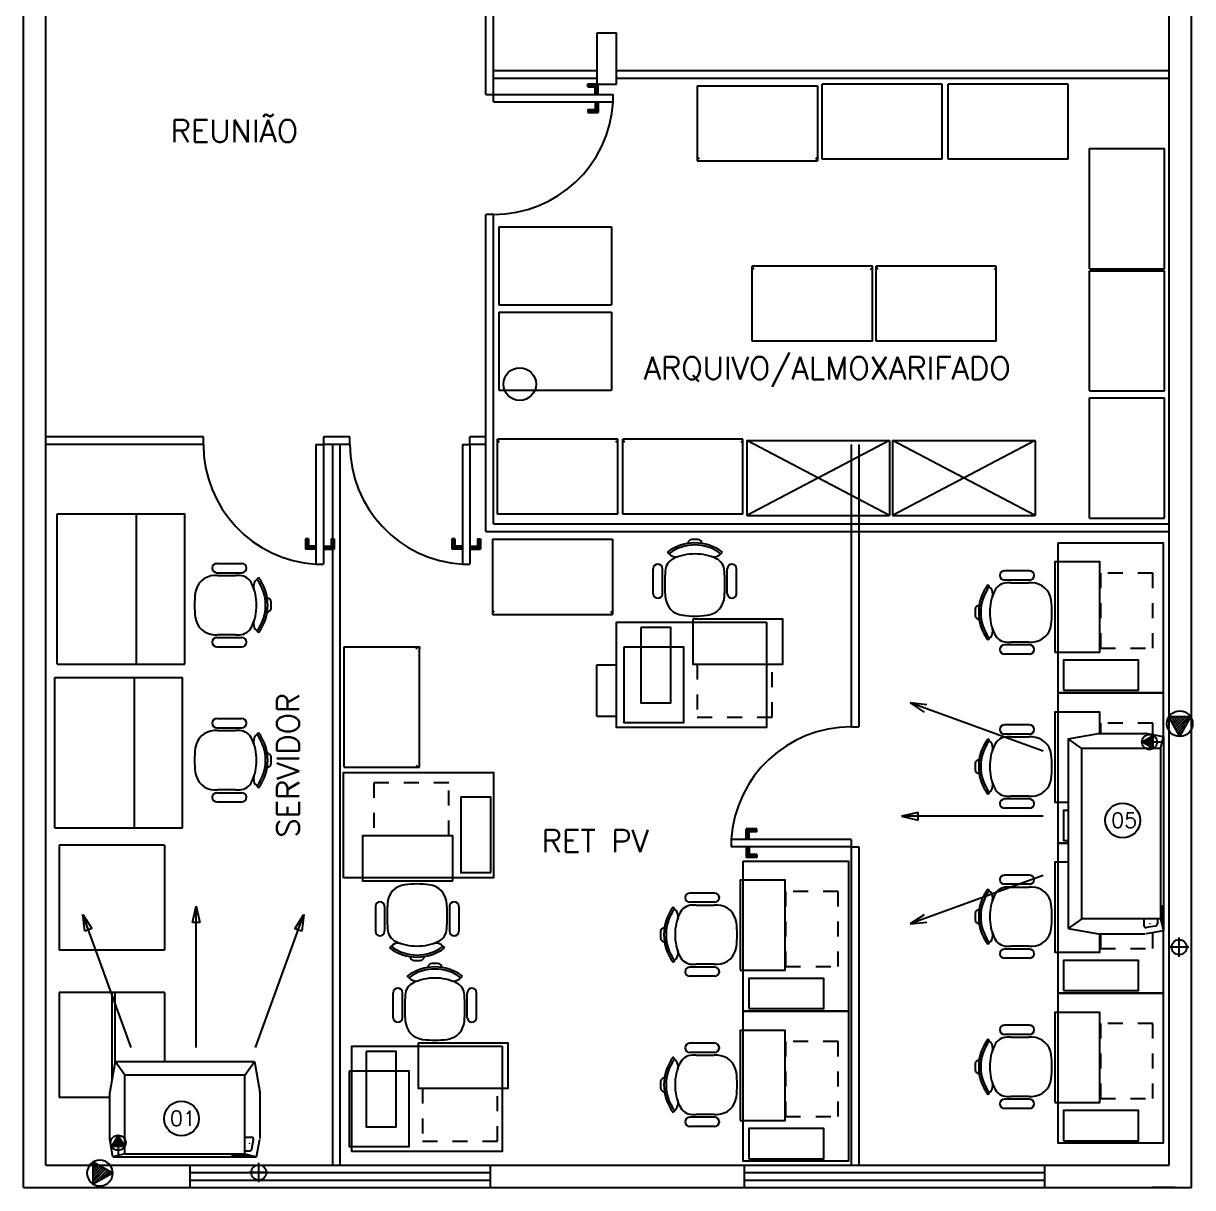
# Model space of a CAD drawing. Extents: x -22 to 17.7, y 1.4 to 35.6.
# Drawn here: x -21.98 to -14.2, y 16.19 to 23.95 of the extents above; entities that cross this region are included whole.
import ezdxf

# ---------------------------------------------------------------- set-up
doc = ezdxf.new("R2010")
doc.units = 0
doc.header["$LTSCALE"] = 0.02
doc.linetypes.add('HIDDEN', pattern=[0.375, 0.25, -0.125])
doc.linetypes.add('HIDDEN2', pattern=[0.1875, 0.125, -0.0625])
for name, color, linetype in [('AR-CONDICIONADO', 5, 'CONTINUOUS'), ('AR-INST', 1, 'CONTINUOUS'), ('ARCOND', 2, 'CONTINUOUS'), ('ARCOND_BASE', 7, 'CONTINUOUS'), ('ARCOND_LEGENDA', 1, 'CONTINUOUS'), ('ARCOND_TEXTO', 7, 'CONTINUOUS'), ('LEGENDA', 1, 'CONTINUOUS'), ('PDRENO', 2, 'CONTINUOUS'), ('PFORÇA', 2, 'CONTINUOUS')]:
    doc.layers.add(name, color=color, linetype=linetype)
doc.styles.add('COTAS', font='romans.shx', dxfattribs={"width": 0.75})
doc.styles.add('ROMANS', font='simplex.shx')

# ---------------------------------------------------------------- blocks, each defined once
blk = doc.blocks.new('PF')
at = {"layer": 'PFORÇA', "color": 1}
for p, q in [((0.0002, 0.0874), (-0.0727, -0.0432)), ((-0.0031, 0.0815), (0.0012, 0.0857)), ((0.0002, 0.0874), (0.0732, -0.0432)), ((-0.0702, -0.0386), (0.0202, 0.0517)), ((-0.057, -0.0432), (0.0265, 0.0404)), ((-0.0478, 0.0014), (0.0138, 0.0631)), ((-0.0394, -0.0432), (0.0328, 0.029)), ((-0.0255, 0.0414), (0.0075, 0.0744)), ((-0.0217, -0.0432), (0.0392, 0.0177)), ((-0.004, -0.0432), (0.0455, 0.0063)), ((-0.0727, -0.0432), (0.0732, -0.0432)), ((0.0137, -0.0432), (0.0518, -0.005)), ((0.0313, -0.0432), (0.0582, -0.0163)), ((0.049, -0.0432), (0.0645, -0.0277)), ((0.0667, -0.0432), (0.0708, -0.039))]:
    blk.add_line(p, q, dxfattribs=at)
blk.add_circle((0.0002, 0.0018), 0.0857, dxfattribs=at)

msp = doc.modelspace()

# ---------------------------------------------------------------- linework, layer by layer
at = {"layer": 'AR-CONDICIONADO'}
for p, q in [((-15.1918, 19.0991), (-16.0777, 19.4216)), ((-15.967, 19.4074), (-16.0777, 19.4216)), ((-16.0777, 19.4216), (-15.9844, 19.3597)), ((-16.0257, 18.6911), (-16.1346, 18.6666)), ((-16.0257, 18.6403), (-16.0257, 18.6911)), ((-15.1918, 18.6666), (-16.1346, 18.6666)), ((-16.1346, 18.6666), (-16.0257, 18.6403)), ((-15.1918, 18.2716), (-16.0777, 17.9492)), ((-20.8582, 17.9589), (-20.8337, 18.0678)), ((-20.8337, 18.0678), (-20.8074, 17.9589)), ((-20.8337, 17.125), (-20.8337, 18.0678)), ((-21.5745, 17.9003), (-21.5887, 18.0109)), ((-21.5887, 18.0109), (-21.5268, 17.9176)), ((-21.2663, 17.125), (-21.5887, 18.0109)), ((-20.4387, 17.125), (-20.1163, 18.0109)), ((-20.1766, 17.917), (-20.1163, 18.0109)), ((-20.1163, 18.0109), (-20.1288, 17.8997)), ((-15.9838, 18.0094), (-16.0777, 17.9492)), ((-21.5268, 17.9176), (-21.5745, 17.9003)), ((-20.8074, 17.9589), (-20.8582, 17.9589)), ((-20.1288, 17.8997), (-20.1766, 17.917)), ((-16.0777, 17.9492), (-15.9665, 17.9617))]:
    msp.add_line(p, q, dxfattribs=at)
at = {"layer": 'AR-INST'}
for p, q in [((-14.5338, 19.1608), (-14.4612, 19.2027)), ((-14.4612, 19.1188), (-14.5338, 19.1608)), ((-14.5338, 19.1608), (-14.4612, 19.1608)), ((-14.4612, 19.1623), (-14.5313, 19.1623)), ((-14.4612, 19.1593), (-14.5313, 19.1593)), ((-14.4612, 19.1652), (-14.5262, 19.1652)), ((-14.4612, 19.1564), (-14.5262, 19.1564)), ((-14.4612, 19.1682), (-14.5211, 19.1682)), ((-14.4612, 19.1711), (-14.5159, 19.1711)), ((-14.4612, 19.1741), (-14.5108, 19.1741)), ((-14.4612, 19.177), (-14.5057, 19.177)), ((-14.4612, 19.18), (-14.5006, 19.18)), ((-14.4612, 19.1829), (-14.4955, 19.1829)), ((-14.4612, 19.1859), (-14.4904, 19.1859)), ((-14.4612, 19.1888), (-14.4853, 19.1888)), ((-14.4612, 19.1918), (-14.4801, 19.1918)), ((-14.4612, 19.1947), (-14.475, 19.1947)), ((-14.4612, 19.1977), (-14.4699, 19.1977)), ((-14.4612, 19.2027), (-14.4612, 19.1608)), ((-14.4612, 19.1608), (-14.4612, 19.1188)), ((-14.4612, 19.1608), (-14.4042, 19.1608)), ((-14.4612, 19.1534), (-14.5211, 19.1534)), ((-14.4612, 19.1504), (-14.5159, 19.1504)), ((-14.4612, 19.1475), (-14.5108, 19.1475)), ((-14.4612, 19.1445), (-14.5057, 19.1445)), ((-14.4612, 19.1416), (-14.5006, 19.1416)), ((-14.4612, 19.1386), (-14.4955, 19.1386)), ((-14.4612, 19.1357), (-14.4904, 19.1357)), ((-14.4612, 19.1327), (-14.4853, 19.1327)), ((-14.4612, 19.1298), (-14.4801, 19.1298)), ((-14.4612, 19.1268), (-14.475, 19.1268)), ((-14.4612, 19.1239), (-14.4699, 19.1239)), ((-21.3526, 16.5407), (-21.3946, 16.468)), ((-21.3718, 16.468), (-21.3718, 16.5074)), ((-21.3689, 16.468), (-21.3689, 16.5125)), ((-21.3659, 16.468), (-21.3659, 16.5177)), ((-21.363, 16.468), (-21.363, 16.5228)), ((-21.36, 16.468), (-21.36, 16.5279)), ((-21.3571, 16.468), (-21.3571, 16.533)), ((-21.3541, 16.468), (-21.3541, 16.5381)), ((-21.3107, 16.468), (-21.3526, 16.5407)), ((-21.3526, 16.5407), (-21.3526, 16.468)), ((-21.3511, 16.468), (-21.3511, 16.5381)), ((-21.3482, 16.468), (-21.3482, 16.533)), ((-21.3452, 16.468), (-21.3452, 16.5279)), ((-21.3423, 16.468), (-21.3423, 16.5228)), ((-21.3393, 16.468), (-21.3393, 16.5177)), ((-21.3364, 16.468), (-21.3364, 16.5125)), ((-21.3334, 16.468), (-21.3334, 16.5074)), ((-21.3946, 16.468), (-21.3526, 16.468)), ((-21.3895, 16.468), (-21.3895, 16.4767)), ((-21.3866, 16.468), (-21.3866, 16.4819)), ((-21.3836, 16.468), (-21.3836, 16.487)), ((-21.3807, 16.468), (-21.3807, 16.4921)), ((-21.3777, 16.468), (-21.3777, 16.4972)), ((-21.3748, 16.468), (-21.3748, 16.5023)), ((-21.3526, 16.468), (-21.3107, 16.468)), ((-21.3526, 16.468), (-21.3526, 16.411)), ((-21.3305, 16.468), (-21.3305, 16.5023)), ((-21.3275, 16.468), (-21.3275, 16.4972)), ((-21.3246, 16.468), (-21.3246, 16.4921)), ((-21.3216, 16.468), (-21.3216, 16.487)), ((-21.3187, 16.468), (-21.3187, 16.4819)), ((-21.3157, 16.468), (-21.3157, 16.4767))]:
    msp.add_line(p, q, dxfattribs=at)
at = {"layer": 'AR-INST', "const_width": 0.005}
for points in [[(-14.4795, 19.1712, 1), (-14.4795, 19.1762, 1)], [(-14.3965, 18.0099, -1), (-14.3965, 18.0049, -1)], [(-14.4809, 17.9532, -1), (-14.4809, 17.9482, -1)], [(-21.3631, 16.4864, -1), (-21.3681, 16.4864, -1)], [(-20.4801, 16.4877, 1), (-20.4751, 16.4877, 1)], [(-20.5367, 16.4033, 1), (-20.5317, 16.4033, 1)]]:
    msp.add_lwpolyline(points, format="xyb", close=True, dxfattribs=at)
at = {"layer": 'AR-INST'}
for centre in [(-14.4847, 19.1607), (-21.3525, 16.4915)]:
    msp.add_circle(centre, 0.0503, dxfattribs=at)
at = {"layer": 'ARCOND'}
for p, q in [((-15.0267, 19.1809), (-14.8236, 19.2167)), ((-15.0267, 19.1809), (-15.0267, 17.9184)), ((-14.9341, 19.1171), (-15.0267, 19.1809)), ((-14.8184, 19.2171), (-14.5137, 19.2171)), ((-14.3917, 19.1961), (-14.5085, 19.2167)), ((-14.4117, 19.1171), (-14.3917, 19.1961)), ((-14.3917, 19.1961), (-14.3917, 17.9032)), ((-14.9341, 17.9821), (-14.9341, 19.1171)), ((-14.4117, 19.1171), (-14.9341, 19.1171)), ((-14.4117, 19.1171), (-14.4117, 17.9821)), ((-14.3972, 18.0647), (-14.3917, 18.0432)), ((-14.4031, 18.064), (-14.4031, 17.9887)), ((-14.403, 17.9875), (-14.3917, 17.9432)), ((-14.9341, 17.9821), (-15.0267, 17.9184)), ((-15.0267, 17.9184), (-14.8236, 17.8826)), ((-14.4117, 17.9821), (-14.9341, 17.9821)), ((-14.5217, 17.9821), (-14.5217, 17.9387)), ((-14.4441, 17.9345), (-14.5041, 17.924)), ((-14.4317, 17.9821), (-14.4317, 17.9493)), ((-14.4117, 17.9821), (-14.3917, 17.9032)), ((-14.8184, 17.8821), (-14.5137, 17.8821)), ((-14.8184, 17.8821), (-14.5137, 17.8821)), ((-14.8184, 17.8821), (-14.5137, 17.8821)), ((-14.3917, 17.9032), (-14.5085, 17.8826)), ((-21.3727, 17.0336), (-21.4085, 16.8304)), ((-21.3727, 17.0336), (-20.4452, 17.0336)), ((-21.309, 16.9409), (-21.3727, 17.0336)), ((-20.509, 16.9409), (-20.4452, 17.0336)), ((-20.4452, 17.0336), (-20.4094, 16.8304)), ((-20.509, 16.9409), (-21.309, 16.9409)), ((-21.309, 16.4186), (-21.309, 16.9409)), ((-20.509, 16.4186), (-20.509, 16.9409)), ((-21.409, 16.8252), (-21.409, 16.5205)), ((-20.409, 16.8252), (-20.409, 16.5205)), ((-21.3879, 16.3986), (-21.4085, 16.5153)), ((-20.509, 16.5286), (-20.4656, 16.5286)), ((-20.4614, 16.451), (-20.4508, 16.511)), ((-20.43, 16.3986), (-20.4094, 16.5153)), ((-20.509, 16.4386), (-20.4762, 16.4386)), ((-21.309, 16.4186), (-21.3879, 16.3986)), ((-21.3879, 16.3986), (-20.43, 16.3986)), ((-21.309, 16.4186), (-20.509, 16.4186)), ((-20.5916, 16.404), (-20.57, 16.3986)), ((-20.5909, 16.4099), (-20.5155, 16.4099)), ((-20.5143, 16.4098), (-20.47, 16.3986)), ((-20.509, 16.4186), (-20.43, 16.3986))]:
    msp.add_line(p, q, dxfattribs=at)
for centre, radius, start, end in [((-14.8184, 19.1871), 0.03, 90, 100), ((-14.5137, 19.1871), 0.03, 80, 90), ((-14.4001, 18.064), 0.003, 14.21354, 180), ((-14.3981, 17.9887), 0.005, 180, 194.21354), ((-14.5067, 17.9387), 0.015, 180, 280), ((-14.4467, 17.9493), 0.015, 280, 0), ((-14.8184, 17.9121), 0.03, 260, 270), ((-21.379, 16.8252), 0.03, 170, 180), ((-20.439, 16.8252), 0.03, 0, 10), ((-21.379, 16.5205), 0.03, 180, 190), ((-20.4656, 16.5136), 0.015, 350, 90), ((-20.4762, 16.4536), 0.015, 270, 350), ((-20.5909, 16.4069), 0.003, 90, 255.78646), ((-20.5155, 16.4049), 0.005, 75.78646, 90)]:
    msp.add_arc(centre, radius, start, end, dxfattribs=at)
at = {"layer": 'ARCOND_BASE'}
for p, q in [((-21.9835, 16.1926), (-21.9835, 28.7526)), ((-14.2035, 16.1926), (-14.2035, 28.7526)), ((-18.9035, 23.4735), (-18.9035, 26.383)), ((-18.8535, 23.4735), (-18.8535, 26.383)), ((-14.3535, 16.3426), (-14.3535, 25.7026)), ((-21.8335, 16.3426), (-21.8335, 25.383)), ((-18.1635, 23.883), (-18.0335, 23.883)), ((-18.1635, 23.543), (-18.1635, 23.883)), ((-18.0335, 23.543), (-18.0335, 23.883)), ((-18.8535, 23.6326), (-18.1635, 23.6326)), ((-18.0335, 23.6326), (-14.3535, 23.6326)), ((-18.9035, 23.4735), (-18.9035, 23.543)), ((-18.8535, 23.5826), (-18.1635, 23.5826)), ((-18.8535, 23.4735), (-18.8535, 23.543)), ((-18.2251, 23.5435), (-18.1551, 23.5435)), ((-18.2251, 23.5235), (-18.2251, 23.5435)), ((-18.2251, 23.5235), (-18.1751, 23.5235)), ((-18.1751, 23.4735), (-18.1751, 23.5235)), ((-18.1635, 23.543), (-18.0335, 23.543)), ((-18.1551, 23.4735), (-18.1551, 23.5435)), ((-18.0335, 23.5826), (-14.3535, 23.5826)), ((-17.4961, 23.5306), (-17.4961, 23.0306)), ((-17.4961, 23.5306), (-16.6961, 23.5306)), ((-16.6961, 23.5306), (-16.6961, 23.0306)), ((-15.8647, 23.5414), (-16.6647, 23.5414)), ((-16.6647, 23.0414), (-16.6647, 23.5414)), ((-15.8647, 23.0414), (-15.8647, 23.5414)), ((-15.0249, 23.5414), (-15.8249, 23.5414)), ((-15.8249, 23.0414), (-15.8249, 23.5414)), ((-15.0249, 23.0414), (-15.0249, 23.5414)), ((-18.9035, 23.4735), (-18.8535, 23.4735)), ((-18.8535, 23.4735), (-18.0551, 23.4735)), ((-18.8535, 23.4235), (-18.8535, 23.4735)), ((-18.0551, 23.4235), (-18.0551, 23.4735)), ((-18.8535, 23.4235), (-18.0551, 23.4235)), ((-18.2251, 23.3735), (-18.2251, 23.3535)), ((-18.2251, 23.3735), (-18.1751, 23.3735)), ((-18.1751, 23.4235), (-18.1751, 23.3735)), ((-18.1551, 23.4235), (-18.1551, 23.3535)), ((-18.2251, 23.3535), (-18.1551, 23.3535)), ((-14.8836, 22.313), (-14.8836, 23.113)), ((-14.8836, 23.113), (-14.3836, 23.113)), ((-14.3836, 22.313), (-14.3836, 23.113)), ((-17.4961, 23.0306), (-17.4831, 23.0306)), ((-17.4831, 23.0306), (-16.7141, 23.0306)), ((-16.7141, 23.0306), (-16.6961, 23.0306)), ((-16.6961, 23.0306), (-16.7091, 23.0306)), ((-15.8647, 23.0414), (-16.6647, 23.0414)), ((-15.0249, 23.0414), (-15.8249, 23.0414)), ((-18.8535, 22.6735), (-18.9036, 22.6735)), ((-18.9035, 20.5626), (-18.9035, 22.6735)), ((-18.8535, 20.6126), (-18.8535, 22.6735)), ((-18.8163, 22.592), (-18.8163, 22.072)), ((-18.8163, 22.592), (-18.0663, 22.592)), ((-18.0663, 22.592), (-18.0663, 22.072)), ((-17.1296, 21.8302), (-17.1296, 22.3302)), ((-17.1296, 22.3302), (-17.1166, 22.3302)), ((-17.1116, 22.3302), (-17.1296, 22.3302)), ((-16.3426, 22.3302), (-17.1116, 22.3302)), ((-16.3296, 22.3302), (-16.3426, 22.3302)), ((-16.3296, 21.8302), (-16.3296, 22.3302)), ((-16.3044, 21.8302), (-16.3044, 22.3302)), ((-16.3044, 22.3302), (-16.2914, 22.3302)), ((-16.2864, 22.3302), (-16.3044, 22.3302)), ((-15.5174, 22.3302), (-16.2864, 22.3302)), ((-15.5044, 22.3302), (-15.5174, 22.3302)), ((-15.5044, 21.8302), (-15.5044, 22.3302)), ((-14.8836, 22.313), (-14.3836, 22.313)), ((-14.8836, 21.499), (-14.8836, 22.299)), ((-14.8836, 22.299), (-14.3836, 22.299)), ((-14.3836, 21.499), (-14.3836, 22.299)), ((-18.8163, 22.072), (-18.0663, 22.072)), ((-18.8163, 22.0245), (-18.8163, 21.5045)), ((-18.8163, 22.0245), (-18.0663, 22.0245)), ((-18.0663, 22.0245), (-18.0663, 21.5045)), ((-16.3296, 21.8302), (-17.1296, 21.8302)), ((-15.5044, 21.8302), (-16.3044, 21.8302)), ((-18.8163, 21.5045), (-18.0663, 21.5045)), ((-14.8836, 21.499), (-14.3836, 21.499)), ((-14.8836, 20.6525), (-14.8836, 21.4525)), ((-14.8836, 21.4525), (-14.3836, 21.4525)), ((-14.3836, 20.6525), (-14.3836, 21.4525)), ((-20.7849, 21.1926), (-21.8335, 21.1926)), ((-20.7849, 21.1426), (-20.7849, 21.1927)), ((-19.8094, 21.1926), (-19.9849, 21.1926)), ((-19.9849, 21.1926), (-19.9849, 21.1426)), ((-19.8094, 21.1426), (-19.8094, 21.1926)), ((-19.0094, 21.1426), (-19.0094, 21.1926)), ((-18.9035, 21.1926), (-19.0094, 21.1926)), ((-20.7849, 21.1426), (-21.8335, 21.1426)), ((-20.0349, 21.1426), (-20.0349, 20.3442)), ((-20.0349, 21.1426), (-19.9849, 21.1426)), ((-19.8094, 21.1426), (-19.9849, 21.1426)), ((-19.9849, 21.1426), (-19.9849, 20.3442)), ((-19.9252, 21.1426), (-19.9252, 16.3426)), ((-19.8752, 21.1426), (-19.8752, 16.3426)), ((-19.0594, 21.1426), (-19.0594, 20.3441)), ((-19.0594, 21.1426), (-19.0094, 21.1426)), ((-18.9035, 21.1426), (-19.0094, 21.1426)), ((-19.0094, 21.1426), (-19.0094, 20.3441)), ((-18.8075, 21.1786), (-18.8255, 21.1786)), ((-18.8255, 21.1786), (-18.8125, 21.1786)), ((-18.8255, 20.6786), (-18.8255, 21.1786)), ((-18.0385, 21.1786), (-18.8075, 21.1786)), ((-18.0255, 21.1786), (-18.0385, 21.1786)), ((-18.0255, 20.6786), (-18.0255, 21.1786)), ((-17.9738, 21.1786), (-17.9918, 21.1786)), ((-17.9918, 21.1786), (-17.9788, 21.1786)), ((-17.9918, 20.6786), (-17.9918, 21.1786)), ((-17.2048, 21.1786), (-17.9738, 21.1786)), ((-17.1918, 21.1786), (-17.2048, 21.1786)), ((-17.1918, 20.6786), (-17.1918, 21.1786)), ((-17.1658, 21.1692), (-17.1658, 20.6692)), ((-16.2158, 21.1692), (-17.1658, 20.6692)), ((-16.2158, 20.6692), (-17.1658, 21.1692)), ((-17.1658, 21.1692), (-16.2158, 21.1692)), ((-16.4709, 21.1426), (-16.4709, 19.2619)), ((-16.4209, 21.1426), (-16.4209, 19.2619)), ((-16.2158, 21.1692), (-16.2158, 20.6692)), ((-16.1959, 21.1692), (-16.1959, 20.6692)), ((-15.2459, 21.1692), (-16.1959, 20.6692)), ((-15.2459, 20.6692), (-16.1959, 21.1692)), ((-16.1959, 21.1692), (-15.2459, 21.1692)), ((-15.2459, 21.1692), (-15.2459, 20.6692)), ((-21.7592, 20.6793), (-20.9092, 20.6793)), ((-21.7592, 19.6793), (-21.7592, 20.6793)), ((-21.2292, 19.6793), (-21.2292, 20.6793)), ((-20.9092, 19.6793), (-20.9092, 20.6793)), ((-18.0255, 20.6786), (-18.8255, 20.6786)), ((-17.1918, 20.6786), (-17.9918, 20.6786)), ((-17.1658, 20.6692), (-16.2158, 20.6692)), ((-16.1959, 20.6692), (-15.2459, 20.6692)), ((-14.8836, 20.6525), (-14.3836, 20.6525)), ((-18.9035, 20.5626), (-14.3535, 20.5626)), ((-18.8535, 20.6126), (-14.3535, 20.6126)), ((-20.0849, 20.5142), (-20.1049, 20.5142)), ((-20.1049, 20.5142), (-20.1049, 20.4442)), ((-20.0849, 20.5142), (-20.0849, 20.4642)), ((-19.9349, 20.5142), (-19.9349, 20.4642)), ((-19.9349, 20.5142), (-19.9149, 20.5142)), ((-19.9149, 20.5142), (-19.9149, 20.4442)), ((-19.1094, 20.5141), (-19.1294, 20.5141)), ((-19.1294, 20.5141), (-19.1294, 20.4441)), ((-19.1094, 20.5141), (-19.1094, 20.4641)), ((-18.9594, 20.5141), (-18.9594, 20.4641)), ((-18.9594, 20.5141), (-18.9394, 20.5141)), ((-18.9394, 20.5141), (-18.9394, 20.4441)), ((-18.86, 20.5106), (-18.86, 20.0106)), ((-18.86, 20.5106), (-18.06, 20.5106)), ((-18.06, 20.5106), (-18.06, 20.0106)), ((-20.0349, 20.4442), (-20.1049, 20.4442)), ((-20.0349, 20.4642), (-20.0849, 20.4642)), ((-19.9849, 20.4642), (-19.9349, 20.4642)), ((-19.9849, 20.4442), (-19.9149, 20.4442)), ((-19.0594, 20.4441), (-19.1294, 20.4441)), ((-19.0594, 20.4641), (-19.1094, 20.4641)), ((-19.0094, 20.4641), (-18.9594, 20.4641)), ((-19.0094, 20.4441), (-18.9394, 20.4441)), ((-17.6894, 20.4181), (-17.695, 20.4257)), ((-17.6733, 20.4046), (-17.6828, 20.4172)), ((-17.3501, 20.4046), (-17.3407, 20.4172)), ((-17.3341, 20.4181), (-17.3284, 20.4257)), ((-20.6949, 20.3495), (-20.5284, 20.3495)), ((-20.0349, 20.3442), (-19.9849, 20.3442)), ((-19.0594, 20.3441), (-19.0094, 20.3441)), ((-20.6949, 20.2884), (-20.5284, 20.2884)), ((-20.691, 20.2697), (-20.5706, 20.2697)), ((-20.4252, 20.2499), (-20.4176, 20.2556)), ((-17.789, 20.1484), (-17.789, 20.3149)), ((-17.7279, 20.1484), (-17.7279, 20.3149)), ((-17.7091, 20.1523), (-17.7091, 20.2727)), ((-17.3143, 20.2727), (-17.3143, 20.1523)), ((-17.2956, 20.1484), (-17.2956, 20.3149)), ((-17.2345, 20.1484), (-17.2345, 20.3149)), ((-15.2833, 20.3005), (-15.4498, 20.3005)), ((-20.4387, 20.2339), (-20.4261, 20.2433)), ((-15.553, 20.2009), (-15.5606, 20.2066)), ((-15.5395, 20.1849), (-15.5521, 20.1944)), ((-15.2833, 20.2394), (-15.4498, 20.2394)), ((-15.4076, 20.2207), (-15.2872, 20.2207)), ((-18.86, 20.0106), (-18.847, 20.0106)), ((-18.847, 20.0106), (-18.078, 20.0106)), ((-18.078, 20.0106), (-18.06, 20.0106)), ((-18.06, 20.0106), (-18.073, 20.0106)), ((-20.6949, 19.8562), (-20.5284, 19.8562)), ((-20.5706, 19.8749), (-20.691, 19.8749)), ((-20.4387, 19.9107), (-20.4261, 19.9012)), ((-20.4252, 19.8946), (-20.4176, 19.889)), ((-15.5395, 19.8617), (-15.5521, 19.8523)), ((-20.6949, 19.7951), (-20.5284, 19.7951)), ((-19.8463, 18.9936), (-19.8463, 19.7936)), ((-19.8463, 19.7936), (-19.3463, 19.7936)), ((-19.3463, 19.7756), (-19.3463, 19.7936)), ((-19.3463, 19.7936), (-19.3463, 19.7806)), ((-15.553, 19.8457), (-15.5606, 19.84)), ((-15.2833, 19.8072), (-15.4498, 19.8072)), ((-15.2872, 19.8259), (-15.4076, 19.8259)), ((-19.3463, 19.0066), (-19.3463, 19.7756)), ((-15.2833, 19.7461), (-15.4498, 19.7461)), ((-21.7592, 19.6793), (-20.9092, 19.6793)), ((-18.1639, 19.6735), (-18.0339, 19.6735)), ((-18.1639, 19.3335), (-18.1639, 19.6735)), ((-18.0339, 19.3335), (-18.0339, 19.6735)), ((-21.7745, 19.5898), (-20.9245, 19.5898)), ((-21.7745, 18.5898), (-21.7745, 19.5898)), ((-21.2445, 18.5898), (-21.2445, 19.5898)), ((-20.9245, 18.5898), (-20.9245, 19.5898)), ((-20.6949, 19.3163), (-20.5284, 19.3163)), ((-18.1639, 19.3335), (-18.0339, 19.3335)), ((-20.6949, 19.2552), (-20.5284, 19.2552)), ((-20.691, 19.2365), (-20.5706, 19.2365)), ((-16.4709, 19.2619), (-16.4209, 19.2619)), ((-15.2833, 19.2743), (-15.4498, 19.2743)), ((-20.4387, 19.2007), (-20.4261, 19.2102)), ((-20.4252, 19.2167), (-20.4176, 19.2224)), ((-15.553, 19.1748), (-15.5606, 19.1804)), ((-15.5395, 19.1587), (-15.5521, 19.1682)), ((-15.2833, 19.2132), (-15.4498, 19.2132)), ((-15.4076, 19.1945), (-15.2872, 19.1945)), ((-19.3463, 18.9936), (-19.3463, 19.0066)), ((-19.8463, 18.9936), (-19.3463, 18.9936)), ((-20.4387, 18.8775), (-20.4261, 18.8681)), ((-20.4252, 18.8615), (-20.4176, 18.8558)), ((-20.6949, 18.823), (-20.5284, 18.823)), ((-20.5706, 18.8417), (-20.691, 18.8417)), ((-15.553, 18.8195), (-15.5606, 18.8138)), ((-15.5395, 18.8355), (-15.5521, 18.8261)), ((-15.2833, 18.781), (-15.4498, 18.781)), ((-15.2872, 18.7997), (-15.4076, 18.7997)), ((-20.6949, 18.7619), (-20.5284, 18.7619)), ((-15.2833, 18.7199), (-15.4498, 18.7199)), ((-21.7745, 18.5898), (-20.9245, 18.5898)), ((-17.0993, 18.5819), (-17.1693, 18.5819)), ((-17.1693, 18.5119), (-17.1693, 18.5819)), ((-17.0993, 18.5619), (-17.1493, 18.5619)), ((-17.1493, 18.5119), (-17.1493, 18.5619)), ((-17.0993, 18.5619), (-17.0993, 18.5819)), ((-21.7447, 18.4745), (-21.7447, 17.7745)), ((-21.0447, 18.4745), (-21.7447, 18.4745)), ((-21.0447, 18.4745), (-21.0447, 17.7745)), ((-16.4709, 18.5119), (-17.2693, 18.5119)), ((-17.2693, 18.5119), (-17.2693, 18.4619)), ((-16.4709, 18.4619), (-17.2693, 18.4619)), ((-17.1693, 18.4619), (-17.1693, 18.3919)), ((-17.1493, 18.4619), (-17.1493, 18.4119)), ((-16.4709, 18.5119), (-16.4709, 18.4619)), ((-16.4709, 18.4619), (-16.4709, 16.3426)), ((-16.4709, 18.4619), (-16.4209, 18.4619)), ((-16.4209, 18.4619), (-16.4209, 16.3426)), ((-17.0993, 18.3919), (-17.1693, 18.3919)), ((-17.0993, 18.4119), (-17.1493, 18.4119)), ((-17.0993, 18.4119), (-17.0993, 18.3919)), ((-15.2833, 18.2743), (-15.4498, 18.2743)), ((-17.3794, 18.1544), (-17.5459, 18.1544)), ((-15.553, 18.1748), (-15.5606, 18.1804)), ((-15.5395, 18.1587), (-15.5521, 18.1682)), ((-15.2833, 18.2132), (-15.4498, 18.2132)), ((-15.4076, 18.1945), (-15.2872, 18.1945)), ((-19.6389, 18.0662), (-19.6389, 17.8997)), ((-19.5778, 18.0662), (-19.5778, 17.8997)), ((-19.1456, 18.0662), (-19.1456, 17.8997)), ((-19.0845, 18.0662), (-19.0845, 17.8997)), ((-17.3794, 18.0933), (-17.5459, 18.0933)), ((-17.5037, 18.0746), (-17.3833, 18.0746)), ((-19.5591, 17.9419), (-19.5591, 18.0623)), ((-19.1643, 18.0623), (-19.1643, 17.9419)), ((-17.6491, 18.0548), (-17.6567, 18.0605)), ((-17.6356, 18.0388), (-17.6482, 18.0482)), ((-15.5395, 17.8355), (-15.5521, 17.8261)), ((-21.0447, 17.7745), (-21.7447, 17.7745)), ((-19.5393, 17.7965), (-19.545, 17.7889)), ((-19.5233, 17.81), (-19.5327, 17.7974)), ((-19.2001, 17.81), (-19.1906, 17.7974)), ((-19.184, 17.7965), (-19.1784, 17.7889)), ((-15.553, 17.8195), (-15.5606, 17.8138)), ((-15.2833, 17.781), (-15.4498, 17.781)), ((-15.2872, 17.7997), (-15.4076, 17.7997)), ((-17.6491, 17.6995), (-17.6567, 17.6939)), ((-17.6356, 17.7156), (-17.6482, 17.7061)), ((-17.3833, 17.6798), (-17.5037, 17.6798)), ((-15.2833, 17.7199), (-15.4498, 17.7199)), ((-19.4209, 17.5938), (-19.4266, 17.6013)), ((-19.0657, 17.5938), (-19.06, 17.6013)), ((-17.3794, 17.6611), (-17.5459, 17.6611)), ((-17.3794, 17.6), (-17.5459, 17.6)), ((-19.4049, 17.5802), (-19.4143, 17.5928)), ((-19.0817, 17.5802), (-19.0722, 17.5928)), ((-21.7447, 17.4926), (-21.7447, 16.7926)), ((-21.0447, 17.4926), (-21.7447, 17.4926)), ((-21.3947, 17.4926), (-21.3947, 16.9086)), ((-21.3747, 17.4926), (-21.3747, 17.022)), ((-21.0447, 17.4926), (-21.0447, 17.0336)), ((-19.5205, 17.3241), (-19.5205, 17.4906)), ((-19.4594, 17.3241), (-19.4594, 17.4906)), ((-19.4407, 17.3279), (-19.4407, 17.4483)), ((-19.0459, 17.4483), (-19.0459, 17.3279)), ((-19.0272, 17.3241), (-19.0272, 17.4906)), ((-18.9661, 17.3241), (-18.9661, 17.4906)), ((-15.2833, 17.2743), (-15.4498, 17.2743)), ((-15.2833, 17.2132), (-15.4498, 17.2132)), ((-17.3794, 17.1544), (-17.5459, 17.1544)), ((-15.553, 17.1748), (-15.5606, 17.1804)), ((-15.5395, 17.1587), (-15.5521, 17.1682)), ((-15.4076, 17.1945), (-15.2872, 17.1945)), ((-17.6491, 17.0548), (-17.6567, 17.0605)), ((-17.3794, 17.0933), (-17.5459, 17.0933)), ((-17.5037, 17.0746), (-17.3833, 17.0746)), ((-17.6356, 17.0388), (-17.6482, 17.0482)), ((-15.553, 16.8195), (-15.5606, 16.8138)), ((-15.5395, 16.8355), (-15.5521, 16.8261)), ((-21.409, 16.7926), (-21.7447, 16.7926)), ((-15.2833, 16.781), (-15.4498, 16.781)), ((-15.2872, 16.7997), (-15.4076, 16.7997)), ((-17.6491, 16.6995), (-17.6567, 16.6939)), ((-17.6356, 16.7156), (-17.6482, 16.7061)), ((-17.3833, 16.6798), (-17.5037, 16.6798)), ((-15.2833, 16.7199), (-15.4498, 16.7199)), ((-17.3794, 16.6611), (-17.5459, 16.6611)), ((-17.3794, 16.6), (-17.5459, 16.6)), ((-21.8335, 16.3426), (-20.8735, 16.3426)), ((-20.8735, 16.1926), (-20.8735, 16.3426)), ((-20.8735, 16.3426), (-18.8735, 16.3426)), ((-20.8735, 16.2926), (-18.8735, 16.2926)), ((-18.8736, 16.3426), (-17.1835, 16.3426)), ((-18.8736, 16.1926), (-18.8736, 16.3426)), ((-17.1835, 16.3426), (-15.1835, 16.3426)), ((-17.1835, 16.3426), (-17.1835, 16.1926)), ((-17.1835, 16.2926), (-15.1835, 16.2926)), ((-15.1835, 16.3426), (-14.3535, 16.3426)), ((-15.1835, 16.3426), (-15.1835, 16.1926)), ((-20.8735, 16.2426), (-18.8735, 16.2426)), ((-17.1835, 16.2426), (-15.1835, 16.2426)), ((-21.9835, 16.1926), (-20.8735, 16.1926)), ((-20.8735, 16.1926), (-18.8735, 16.1926)), ((-18.8736, 16.1926), (-17.1835, 16.1926)), ((-17.1835, 16.1926), (-15.1835, 16.1926)), ((-15.1835, 16.1926), (-14.2035, 16.1926)), ((-14.3135, 16.1926), (-14.4635, 16.1926))]:
    msp.add_line(p, q, dxfattribs=at)
at = {"layer": 'ARCOND_BASE', "linetype": 'HIDDEN2'}
for p, q in [((-17.4834, 23.0523), (-17.4961, 23.0396)), ((-16.7088, 23.0523), (-16.6961, 23.0396)), ((-17.1169, 22.3084), (-17.1296, 22.3212)), ((-16.3423, 22.3084), (-16.3296, 22.3212)), ((-16.2917, 22.3084), (-16.3044, 22.3212)), ((-15.5172, 22.3084), (-15.5044, 22.3212)), ((-18.8128, 21.1569), (-18.8255, 21.1696)), ((-18.0382, 21.1569), (-18.0255, 21.1696)), ((-17.9791, 21.1569), (-17.9918, 21.1696)), ((-17.2045, 21.1569), (-17.1918, 21.1696)), ((-18.8473, 20.0323), (-18.86, 20.0196)), ((-18.0727, 20.0323), (-18.06, 20.0196)), ((-19.368, 19.7809), (-19.3553, 19.7936)), ((-19.368, 19.0063), (-19.3553, 18.9936))]:
    msp.add_line(p, q, dxfattribs=at)
at = {"layer": 'ARCOND_BASE'}
for points in [[(-15.0931, 20.4878), (-14.3931, 20.4878), (-14.3931, 19.4878), (-15.0931, 19.4878)], [(-15.1141, 19.7597), (-14.8141, 19.7597), (-14.8141, 20.3597), (-15.1141, 20.3597)], [(-17.0339, 19.9582), (-17.0339, 19.2582), (-18.0339, 19.2582), (-18.0339, 19.9582)], [(-17.5252, 19.9792), (-17.5252, 19.6792), (-16.9252, 19.6792), (-16.9252, 19.9792)], [(-17.8713, 19.9224), (-17.8713, 19.4224), (-17.6713, 19.4224), (-17.6713, 19.9224)], [(-17.9855, 19.7915), (-17.9855, 19.2915), (-17.5855, 19.2915), (-17.5855, 19.7915)], [(-15.0573, 19.5052), (-14.5573, 19.5052), (-14.5573, 19.7052), (-15.0573, 19.7052)], [(-19.8524, 18.2564), (-19.8524, 18.9564), (-18.8524, 18.9564), (-18.8524, 18.2564)], [(-18.8698, 18.2922), (-18.8698, 18.7922), (-19.0698, 18.7922), (-19.0698, 18.2922)], [(-19.1243, 18.2354), (-19.1243, 18.5354), (-19.7243, 18.5354), (-19.7243, 18.2354)], [(-17.1892, 18.3679), (-16.4892, 18.3679), (-16.4892, 17.3679), (-17.1892, 17.3679)], [(-17.2102, 17.6398), (-16.9102, 17.6398), (-16.9102, 18.2398), (-17.2102, 18.2398)], [(-15.0573, 17.5052), (-14.5573, 17.5052), (-14.5573, 17.7052), (-15.0573, 17.7052)], [(-17.1534, 17.3853), (-16.6534, 17.3853), (-16.6534, 17.5853), (-17.1534, 17.5853)], [(-15.0931, 17.4878), (-14.3931, 17.4878), (-14.3931, 16.4878), (-15.0931, 16.4878)], [(-17.1892, 17.3679), (-16.4892, 17.3679), (-16.4892, 16.3679), (-17.1892, 16.3679)], [(-15.1141, 16.7597), (-14.8141, 16.7597), (-14.8141, 17.3597), (-15.1141, 17.3597)], [(-17.2102, 16.6398), (-16.9102, 16.6398), (-16.9102, 17.2398), (-17.2102, 17.2398)], [(-18.7953, 17.1339), (-18.7953, 16.4339), (-19.7953, 16.4339), (-19.7953, 17.1339)], [(-19.3545, 17.1549), (-19.3545, 16.8549), (-18.7545, 16.8549), (-18.7545, 17.1549)], [(-19.7006, 17.0981), (-19.7006, 16.5981), (-19.5006, 16.5981), (-19.5006, 17.0981)], [(-19.8148, 16.9671), (-19.8148, 16.4671), (-19.4148, 16.4671), (-19.4148, 16.9671)], [(-15.0573, 16.5052), (-14.5573, 16.5052), (-14.5573, 16.7052), (-15.0573, 16.7052)], [(-17.1534, 16.3853), (-16.6534, 16.3853), (-16.6534, 16.5853), (-17.1534, 16.5853)]]:
    msp.add_lwpolyline(points, close=True, dxfattribs=at)
at = {"layer": 'ARCOND_BASE', "linetype": 'HIDDEN'}
for points in [[(-14.8112, 19.7854), (-14.4612, 19.7854), (-14.4612, 20.2854), (-14.8112, 20.2854)], [(-17.4959, 19.6763), (-17.4959, 19.3263), (-16.9959, 19.3263), (-16.9959, 19.6763)], [(-19.1499, 18.5383), (-19.1499, 18.8883), (-19.6499, 18.8883), (-19.6499, 18.5383)], [(-16.9073, 17.6654), (-16.5573, 17.6654), (-16.5573, 18.1654), (-16.9073, 18.1654)], [(-14.8112, 16.7854), (-14.4612, 16.7854), (-14.4612, 17.2854), (-14.8112, 17.2854)], [(-16.9073, 16.6654), (-16.5573, 16.6654), (-16.5573, 17.1654), (-16.9073, 17.1654)], [(-19.3252, 16.852), (-19.3252, 16.502), (-18.8252, 16.502), (-18.8252, 16.852)]]:
    msp.add_lwpolyline(points, close=True, dxfattribs=at)
at = {"layer": 'ARCOND_BASE'}
for points in [[(-15.0267, 18.4878), (-15.0931, 18.4878), (-15.0931, 19.4878), (-14.3931, 19.4878), (-14.3931, 19.1963)], [(-14.8141, 19.2171), (-14.8141, 19.3597), (-15.1141, 19.3597), (-15.1141, 18.7597), (-15.0267, 18.7597)], [(-15.0267, 18.7052), (-15.0573, 18.7052), (-15.0573, 18.5052), (-15.0267, 18.5052)], [(-14.3931, 17.9029), (-14.3931, 17.4878), (-15.0931, 17.4878), (-15.0931, 18.4878), (-15.0267, 18.4878)], [(-15.0267, 18.3597), (-15.1141, 18.3597), (-15.1141, 17.7597), (-14.8141, 17.7597), (-14.8141, 17.8821)]]:
    msp.add_lwpolyline(points, dxfattribs=at)
at = {"layer": 'ARCOND_BASE', "linetype": 'HIDDEN'}
for points in [[(-14.4612, 19.2083), (-14.4612, 19.2854), (-14.8112, 19.2854), (-14.8112, 19.2171)], [(-14.8112, 17.8821), (-14.8112, 17.7854), (-14.4612, 17.7854), (-14.4612, 17.8909)]]:
    msp.add_lwpolyline(points, dxfattribs=at)
at = {"layer": 'ARCOND_BASE'}
msp.add_circle((-18.6782, 21.5441), 0.1086, dxfattribs=at)
for centre, radius, start, end in [((-18.8535, 23.4735), 0.8, 270, 356.41668), ((-19.9849, 21.1426), 0.8, 180, 266.41668), ((-19.0094, 21.1426), 0.8, 180, 266.41668), ((-17.5117, 20.1813), 0.3055, 53.1301, 126.8699), ((-17.5305, 20.4815), 0.0282, 93.58332, 176.62809), ((-17.5117, 20.1813), 0.329, 86.41668, 93.58332), ((-17.4929, 20.4815), 0.0282, 3.37191, 86.41668), ((-17.6856, 20.4209), 0.0047, 216.8699, 305.9604), ((-17.5117, 20.1813), 0.2914, 54.0396, 125.9604), ((-17.637, 20.4552), 0.0623, 234.34051, 285.73963), ((-17.5117, 20.0746), 0.3384, 90, 114.93883), ((-17.5117, 20.0746), 0.3384, 65.06117, 90), ((-17.3865, 20.4552), 0.0623, 254.26037, 305.65949), ((-17.3379, 20.4209), 0.0047, 234.0396, 323.1301), ((-20.6949, 20.319), 0.0306, 90, 270), ((-20.5284, 20.319), 0.0306, 270, 90), ((-17.7584, 20.3149), 0.0306, 0, 180), ((-17.6148, 20.2963), 0.094, 114.93883, 178.30739), ((-17.4087, 20.2963), 0.094, 1.69261, 65.06117), ((-17.2651, 20.3149), 0.0306, 0, 180), ((-20.7083, 20.1378), 0.1316, 91.72928, 173.15503), ((-20.691, 19.5647), 0.705, 90, 91.72928), ((-20.5706, 19.3767), 0.893, 88.30739, 90), ((-20.547, 20.1753), 0.094, 24.93883, 88.30739), ((-20.4223, 20.2462), 0.0047, 126.8699, 215.9604), ((-20.662, 20.0723), 0.3055, 323.1301, 36.8699), ((-16.8161, 20.2727), 0.893, 178.30739, 180), ((-18.2073, 20.2727), 0.893, 0, 1.69261), ((-15.4498, 20.27), 0.0306, 90, 270), ((-15.2833, 20.27), 0.0306, 270, 90), ((-20.7686, 20.0723), 0.3384, 360, 24.93883), ((-20.3881, 20.1976), 0.0623, 144.34051, 195.73963), ((-20.662, 20.0723), 0.2914, 324.0396, 35.9604), ((-15.3162, 20.0233), 0.3055, 143.1301, 216.8699), ((-15.3162, 20.0233), 0.2914, 144.0396, 215.9604), ((-15.5559, 20.1972), 0.0047, 324.0396, 53.1301), ((-15.5901, 20.1486), 0.0623, 344.26037, 35.65949), ((-15.4312, 20.1264), 0.094, 91.69261, 155.06117), ((-15.4076, 19.3277), 0.893, 90, 91.69261), ((-15.2872, 19.5157), 0.705, 88.27072, 90), ((-15.2699, 20.0888), 0.1316, 6.84497, 88.27072), ((-20.1623, 20.0723), 0.6815, 173.15503, 180), ((-20.3618, 20.0911), 0.0282, 3.58332, 86.62809), ((-20.662, 20.0723), 0.329, 356.41668, 3.58332), ((-17.7584, 20.1484), 0.0306, 180, 0), ((-17.0041, 20.1523), 0.705, 180, 181.72928), ((-17.5773, 20.135), 0.1316, 181.72928, 263.15503), ((-17.4462, 20.135), 0.1316, 276.84497, 358.27072), ((-18.0193, 20.1523), 0.705, 358.27072, 360), ((-17.2651, 20.1484), 0.0306, 180, 0), ((-15.2096, 20.0233), 0.3384, 155.06117, 180), ((-15.8159, 20.0233), 0.6815, 360, 6.84497), ((-20.1623, 20.0723), 0.6815, 180, 186.84497), ((-20.7686, 20.0723), 0.3384, 335.06117, 360), ((-20.3618, 20.0535), 0.0282, 273.37191, 356.41668), ((-15.3162, 20.0233), 0.329, 176.41668, 183.58332), ((-15.6164, 20.0421), 0.0282, 93.37191, 176.41668), ((-15.2096, 20.0233), 0.3384, 180, 204.93883), ((-15.8159, 20.0233), 0.6815, 353.15503, 0), ((-20.7083, 20.0067), 0.1316, 186.84497, 268.27072), ((-20.3881, 19.947), 0.0623, 164.26037, 215.65949), ((-17.5117, 20.6809), 0.6815, 263.15503, 270), ((-17.5117, 20.6809), 0.6815, 270, 276.84497), ((-15.6164, 20.0045), 0.0282, 183.58332, 266.62809), ((-15.2699, 19.9578), 0.1316, 271.72928, 353.15503), ((-20.6949, 19.8256), 0.0306, 90, 270), ((-20.691, 20.5799), 0.705, 268.27072, 270), ((-20.5706, 20.7679), 0.893, 270, 271.69261), ((-20.547, 19.9692), 0.094, 271.69261, 335.06117), ((-20.5284, 19.8256), 0.0306, 270, 90), ((-20.4223, 19.8984), 0.0047, 144.0396, 233.1301), ((-15.5901, 19.898), 0.0623, 324.34051, 15.73963), ((-15.4312, 19.9203), 0.094, 204.93883, 268.30739), ((-15.5559, 19.8494), 0.0047, 306.8699, 35.9604), ((-15.4498, 19.7766), 0.0306, 90, 270), ((-15.4076, 20.7189), 0.893, 268.30739, 270), ((-15.2872, 20.5309), 0.705, 270, 271.72928), ((-15.2833, 19.7766), 0.0306, 270, 90), ((-20.6949, 19.2858), 0.0306, 90, 270), ((-20.5284, 19.2858), 0.0306, 270, 90), ((-20.7083, 19.1046), 0.1316, 91.72928, 173.15503), ((-20.691, 18.5315), 0.705, 90, 91.72928), ((-20.5706, 18.3435), 0.893, 88.30739, 90), ((-20.547, 19.1422), 0.094, 24.93883, 88.30739), ((-16.4709, 18.4619), 0.8, 90, 176.41668), ((-15.4498, 19.2438), 0.0306, 90, 270), ((-15.2833, 19.2438), 0.0306, 270, 90), ((-20.7686, 19.0391), 0.3384, 360, 24.93883), ((-20.3881, 19.1644), 0.0623, 144.34051, 195.73963), ((-20.4223, 19.213), 0.0047, 126.8699, 215.9604), ((-20.662, 19.0391), 0.2914, 324.0396, 35.9604), ((-20.662, 19.0391), 0.3055, 323.1301, 36.8699), ((-15.3162, 18.9971), 0.3055, 143.1301, 216.8699), ((-15.3162, 18.9971), 0.2914, 144.0396, 215.9604), ((-15.5559, 19.171), 0.0047, 324.0396, 53.1301), ((-15.5901, 19.1224), 0.0623, 344.26037, 35.65949), ((-15.4312, 19.1002), 0.094, 91.69261, 155.06117), ((-15.4076, 18.3015), 0.893, 90, 91.69261), ((-15.2872, 18.4895), 0.705, 88.27072, 90), ((-15.2699, 19.0627), 0.1316, 6.84497, 88.27072), ((-20.1623, 19.0391), 0.6815, 173.15503, 180), ((-20.3618, 19.0579), 0.0282, 3.58332, 86.62809), ((-15.2096, 18.9971), 0.3384, 155.06117, 180), ((-15.8159, 18.9971), 0.6815, 360, 6.84497), ((-20.1623, 19.0391), 0.6815, 180, 186.84497), ((-20.7686, 19.0391), 0.3384, 335.06117, 360), ((-20.3618, 19.0203), 0.0282, 273.37191, 356.41668), ((-20.662, 19.0391), 0.329, 356.41668, 3.58332), ((-15.3162, 18.9971), 0.329, 176.41668, 183.58332), ((-15.6164, 19.0159), 0.0282, 93.37191, 176.41668), ((-20.7083, 18.9736), 0.1316, 186.84497, 268.27072), ((-20.3881, 18.9138), 0.0623, 164.26037, 215.65949), ((-15.6164, 18.9783), 0.0282, 183.58332, 266.62809), ((-15.2096, 18.9971), 0.3384, 180, 204.93883), ((-15.8159, 18.9971), 0.6815, 353.15503, 0), ((-20.547, 18.9361), 0.094, 271.69261, 335.06117), ((-20.4223, 18.8652), 0.0047, 144.0396, 233.1301), ((-15.5901, 18.8718), 0.0623, 324.34051, 15.73963), ((-15.4312, 18.8941), 0.094, 204.93883, 268.30739), ((-15.2699, 18.9316), 0.1316, 271.72928, 353.15503), ((-20.6949, 18.7924), 0.0306, 90, 270), ((-20.691, 19.5467), 0.705, 268.27072, 270), ((-20.5706, 19.7347), 0.893, 270, 271.69261), ((-20.5284, 18.7924), 0.0306, 270, 90), ((-15.5559, 18.8232), 0.0047, 306.8699, 35.9604), ((-15.4498, 18.7504), 0.0306, 90, 270), ((-15.4076, 19.6927), 0.893, 268.30739, 270), ((-15.2872, 19.5047), 0.705, 270, 271.72928), ((-15.2833, 18.7504), 0.0306, 270, 90), ((-15.4498, 18.2438), 0.0306, 90, 270), ((-15.2833, 18.2438), 0.0306, 270, 90), ((-19.4272, 18.0796), 0.1316, 96.84497, 178.27072), ((-19.3617, 17.5336), 0.6815, 90, 96.84497), ((-19.3617, 17.5336), 0.6815, 83.15503, 90), ((-19.2961, 18.0796), 0.1316, 1.72928, 83.15503), ((-17.5459, 18.1238), 0.0306, 90, 270), ((-17.3794, 18.1238), 0.0306, 270, 90), ((-15.3162, 17.9971), 0.3055, 143.1301, 216.8699), ((-15.3162, 17.9971), 0.2914, 144.0396, 215.9604), ((-15.5559, 18.171), 0.0047, 324.0396, 53.1301), ((-15.5901, 18.1224), 0.0623, 344.26037, 35.65949), ((-15.4312, 18.1002), 0.094, 91.69261, 155.06117), ((-15.4076, 17.3015), 0.893, 90, 91.69261), ((-15.2872, 17.4895), 0.705, 88.27072, 90), ((-15.2699, 18.0627), 0.1316, 6.84497, 88.27072), ((-19.6083, 18.0662), 0.0306, 0, 180), ((-18.8541, 18.0623), 0.705, 178.27072, 180), ((-19.8693, 18.0623), 0.705, 0, 1.72928), ((-19.115, 18.0662), 0.0306, 0, 180), ((-17.5273, 17.9802), 0.094, 91.69261, 155.06117), ((-17.5037, 17.1816), 0.893, 90, 91.69261), ((-17.3833, 17.3696), 0.705, 88.27072, 90), ((-17.366, 17.9427), 0.1316, 6.84497, 88.27072), ((-15.2096, 17.9971), 0.3384, 155.06117, 180), ((-15.8159, 17.9971), 0.6815, 360, 6.84497), ((-17.4123, 17.8772), 0.3055, 143.1301, 216.8699), ((-17.4123, 17.8772), 0.2914, 144.0396, 215.9604), ((-17.6519, 18.0511), 0.0047, 324.0396, 53.1301), ((-17.3056, 17.8772), 0.3384, 155.06117, 180), ((-17.6862, 18.0025), 0.0623, 344.26037, 35.65949), ((-15.3162, 17.9971), 0.329, 176.41668, 183.58332), ((-15.6164, 18.0159), 0.0282, 93.37191, 176.41668), ((-15.2096, 17.9971), 0.3384, 180, 204.93883), ((-15.8159, 17.9971), 0.6815, 353.15503, 0), ((-18.6661, 17.9419), 0.893, 180, 181.69261), ((-19.4647, 17.9183), 0.094, 181.69261, 245.06117), ((-19.2586, 17.9183), 0.094, 294.93883, 358.30739), ((-20.0573, 17.9419), 0.893, 358.30739, 360), ((-17.7125, 17.896), 0.0282, 93.37191, 176.41668), ((-17.9119, 17.8772), 0.6815, 360, 6.84497), ((-15.6164, 17.9783), 0.0282, 183.58332, 266.62809), ((-15.2699, 17.9316), 0.1316, 271.72928, 353.15503), ((-19.6083, 17.8997), 0.0306, 180, 0), ((-19.3617, 18.1399), 0.3384, 245.06117, 270), ((-19.3617, 18.1399), 0.3384, 270, 294.93883), ((-19.115, 17.8997), 0.0306, 180, 0), ((-17.4123, 17.8772), 0.329, 176.41668, 183.58332), ((-17.7125, 17.8584), 0.0282, 183.58332, 266.62809), ((-17.3056, 17.8772), 0.3384, 180, 204.93883), ((-17.9119, 17.8772), 0.6815, 353.15503, 0), ((-15.5901, 17.8718), 0.0623, 324.34051, 15.73963), ((-15.4312, 17.8941), 0.094, 204.93883, 268.30739), ((-19.3617, 18.0333), 0.3055, 233.1301, 306.8699), ((-19.5356, 17.7936), 0.0047, 54.0396, 143.1301), ((-19.3617, 18.0333), 0.2914, 234.0396, 305.9604), ((-19.4869, 17.7594), 0.0623, 74.26037, 125.65949), ((-19.2364, 17.7594), 0.0623, 54.34051, 105.73963), ((-19.1878, 17.7936), 0.0047, 36.8699, 125.9604), ((-17.6862, 17.7519), 0.0623, 324.34051, 15.73963), ((-17.366, 17.8116), 0.1316, 271.72928, 353.15503), ((-15.5559, 17.8232), 0.0047, 306.8699, 35.9604), ((-15.4498, 17.7504), 0.0306, 90, 270), ((-15.4076, 18.6927), 0.893, 268.30739, 270), ((-15.2872, 18.5047), 0.705, 270, 271.72928), ((-15.2833, 17.7504), 0.0306, 270, 90), ((-19.3805, 17.7331), 0.0282, 183.37191, 266.41668), ((-19.3617, 18.0333), 0.329, 266.41668, 273.58332), ((-19.3429, 17.7331), 0.0282, 273.58332, 356.62809), ((-19.2621, 17.6572), 0.0282, 93.58332, 176.62809), ((-19.2433, 17.3569), 0.329, 86.41668, 93.58332), ((-19.2245, 17.6572), 0.0282, 3.37191, 86.41668), ((-17.6519, 17.7033), 0.0047, 306.8699, 35.9604), ((-17.5273, 17.7741), 0.094, 204.93883, 268.30739), ((-17.5037, 18.5728), 0.893, 268.30739, 270), ((-17.3833, 18.3848), 0.705, 270, 271.72928), ((-19.2433, 17.3569), 0.3055, 53.1301, 126.8699), ((-19.2433, 17.3569), 0.2914, 54.0396, 125.9604), ((-17.5459, 17.6305), 0.0306, 90, 270), ((-17.3794, 17.6305), 0.0306, 270, 90), ((-19.49, 17.4906), 0.0306, 0, 180), ((-19.3463, 17.4719), 0.094, 114.93883, 178.30739), ((-19.4172, 17.5966), 0.0047, 216.8699, 305.9604), ((-19.3686, 17.6308), 0.0623, 234.34051, 285.73963), ((-19.2433, 17.2503), 0.3384, 90, 114.93883), ((-19.2433, 17.2503), 0.3384, 65.06117, 90), ((-19.118, 17.6308), 0.0623, 254.26037, 305.65949), ((-19.1402, 17.4719), 0.094, 1.69261, 65.06117), ((-19.0694, 17.5966), 0.0047, 234.0396, 323.1301), ((-18.9966, 17.4906), 0.0306, 0, 180), ((-18.5477, 17.4483), 0.893, 178.30739, 180), ((-19.9389, 17.4483), 0.893, 0, 1.69261), ((-19.49, 17.3241), 0.0306, 180, 0), ((-18.7357, 17.3279), 0.705, 180, 181.72928), ((-19.3088, 17.3106), 0.1316, 181.72928, 263.15503), ((-19.1778, 17.3106), 0.1316, 276.84497, 358.27072), ((-19.7509, 17.3279), 0.705, 358.27072, 360), ((-18.9966, 17.3241), 0.0306, 180, 0), ((-15.4498, 17.2438), 0.0306, 90, 270), ((-15.2833, 17.2438), 0.0306, 270, 90), ((-19.2433, 17.8566), 0.6815, 263.15503, 270), ((-19.2433, 17.8566), 0.6815, 270, 276.84497), ((-17.5459, 17.1238), 0.0306, 90, 270), ((-17.3794, 17.1238), 0.0306, 270, 90), ((-15.3162, 16.9971), 0.3055, 143.1301, 216.8699), ((-15.3162, 16.9971), 0.2914, 144.0396, 215.9604), ((-15.5559, 17.171), 0.0047, 324.0396, 53.1301), ((-15.2096, 16.9971), 0.3384, 155.06117, 180), ((-15.5901, 17.1224), 0.0623, 344.26037, 35.65949), ((-15.4312, 17.1002), 0.094, 91.69261, 155.06117), ((-15.4076, 16.3015), 0.893, 90, 91.69261), ((-15.2872, 16.4895), 0.705, 88.27072, 90), ((-15.2699, 17.0627), 0.1316, 6.84497, 88.27072), ((-17.4123, 16.8772), 0.3055, 143.1301, 216.8699), ((-17.6519, 17.0511), 0.0047, 324.0396, 53.1301), ((-17.5273, 16.9802), 0.094, 91.69261, 155.06117), ((-17.5037, 16.1816), 0.893, 90, 91.69261), ((-17.3833, 16.3696), 0.705, 88.27072, 90), ((-17.366, 16.9427), 0.1316, 6.84497, 88.27072), ((-15.8159, 16.9971), 0.6815, 360, 6.84497), ((-17.4123, 16.8772), 0.2914, 144.0396, 215.9604), ((-17.3056, 16.8772), 0.3384, 155.06117, 180), ((-17.6862, 17.0025), 0.0623, 344.26037, 35.65949), ((-15.3162, 16.9971), 0.329, 176.41668, 183.58332), ((-15.6164, 17.0159), 0.0282, 93.37191, 176.41668), ((-15.6164, 16.9783), 0.0282, 183.58332, 266.62809), ((-15.2096, 16.9971), 0.3384, 180, 204.93883), ((-15.8159, 16.9971), 0.6815, 353.15503, 0), ((-17.4123, 16.8772), 0.329, 176.41668, 183.58332), ((-17.7125, 16.896), 0.0282, 93.37191, 176.41668), ((-17.9119, 16.8772), 0.6815, 360, 6.84497), ((-15.2699, 16.9316), 0.1316, 271.72928, 353.15503), ((-17.7125, 16.8584), 0.0282, 183.58332, 266.62809), ((-17.3056, 16.8772), 0.3384, 180, 204.93883), ((-17.9119, 16.8772), 0.6815, 353.15503, 0), ((-15.5559, 16.8232), 0.0047, 306.8699, 35.9604), ((-15.5901, 16.8718), 0.0623, 324.34051, 15.73963), ((-15.4312, 16.8941), 0.094, 204.93883, 268.30739), ((-17.6862, 16.7519), 0.0623, 324.34051, 15.73963), ((-17.366, 16.8116), 0.1316, 271.72928, 353.15503), ((-15.4498, 16.7504), 0.0306, 90, 270), ((-15.4076, 17.6927), 0.893, 268.30739, 270), ((-15.2872, 17.5047), 0.705, 270, 271.72928), ((-15.2833, 16.7504), 0.0306, 270, 90), ((-17.6519, 16.7033), 0.0047, 306.8699, 35.9604), ((-17.5273, 16.7741), 0.094, 204.93883, 268.30739), ((-17.5037, 17.5728), 0.893, 268.30739, 270), ((-17.3833, 17.3848), 0.705, 270, 271.72928), ((-17.5459, 16.6305), 0.0306, 90, 270), ((-17.3794, 16.6305), 0.0306, 270, 90)]:
    msp.add_arc(centre, radius, start, end, dxfattribs=at)
for points in [[(-18.2251, 23.5235), (-18.1751, 23.5235), (-18.2251, 23.5435), (-18.1551, 23.5435)], [(-18.1551, 23.4735), (-18.1551, 23.5435), (-18.1751, 23.4735), (-18.1751, 23.5235)], [(-18.2251, 23.3535), (-18.1551, 23.3535), (-18.2251, 23.3735), (-18.1751, 23.3735)], [(-18.1551, 23.3535), (-18.1551, 23.4235), (-18.1751, 23.3735), (-18.1751, 23.4235)], [(-20.1049, 20.5142), (-20.1049, 20.4442), (-20.0849, 20.5142), (-20.0849, 20.4642)], [(-19.9349, 20.5142), (-19.9349, 20.4642), (-19.9149, 20.5142), (-19.9149, 20.4442)], [(-19.1294, 20.5141), (-19.1294, 20.4441), (-19.1094, 20.5141), (-19.1094, 20.4641)], [(-18.9594, 20.5141), (-18.9594, 20.4641), (-18.9394, 20.5141), (-18.9394, 20.4441)], [(-20.1049, 20.4442), (-20.0349, 20.4442), (-20.0849, 20.4642), (-20.0349, 20.4642)], [(-19.9849, 20.4442), (-19.9149, 20.4442), (-19.9849, 20.4642), (-19.9349, 20.4642)], [(-19.1294, 20.4441), (-19.0594, 20.4441), (-19.1094, 20.4641), (-19.0594, 20.4641)], [(-19.0094, 20.4441), (-18.9394, 20.4441), (-19.0094, 20.4641), (-18.9594, 20.4641)], [(-17.1693, 18.5819), (-17.1693, 18.5119), (-17.1493, 18.5619), (-17.1493, 18.5119)], [(-17.0993, 18.5819), (-17.1693, 18.5819), (-17.0993, 18.5619), (-17.1493, 18.5619)], [(-17.1693, 18.4619), (-17.1693, 18.3919), (-17.1493, 18.4619), (-17.1493, 18.4119)], [(-17.0993, 18.4119), (-17.1493, 18.4119), (-17.0993, 18.3919), (-17.1693, 18.3919)]]:
    msp.add_solid(points, dxfattribs=at)
at = {"layer": 'ARCOND_TEXTO'}
for centre in [(-14.6626, 18.6383), (-20.9309, 16.6525)]:
    msp.add_circle(centre, 0.1159, dxfattribs=at)
at = {"layer": 'PDRENO', "color": 1}
for p, q in [((-14.2863, 17.7299), (-14.2863, 17.8577)), ((-14.2224, 17.7938), (-14.3501, 17.7938)), ((-20.416, 16.2293), (-20.416, 16.357)), ((-20.3522, 16.2931), (-20.4799, 16.2931))]:
    msp.add_line(p, q, dxfattribs=at)
for centre in [(-14.2863, 17.7938), (-20.416, 16.2931)]:
    msp.add_circle(centre, 0.05, dxfattribs=at)

# ---------------------------------------------------------------- block references
at = {"layer": 'ARCOND_LEGENDA', "xscale": -1, "rotation": 270}
msp.add_blockref('PF', (-21.476, 16.2893), dxfattribs=at)
at = {"layer": 'LEGENDA', "rotation": 180}
msp.add_blockref('PF', (-14.2825, 19.2841), dxfattribs=at)

# ---------------------------------------------------------------- texts
at = {"layer": 'ARCOND_TEXTO'}
for s, height, style, p in [('REUNIÃO', 0.15, 'COTAS', (-21.0023, 23.155)), ('ARQUIVO/ALMOXARIFADO', 0.15, 'COTAS', (-17.8522, 21.576)), ('05', 0.1, 'ROMANS', (-14.7386, 18.589)), ('RET PV', 0.15, 'COTAS', (-18.5312, 18.4259)), ('01', 0.1, 'ROMANS', (-21.0068, 16.6033))]:
    msp.add_text(s, height=height, dxfattribs=dict(at, style=style)).set_placement(p)
at = {"layer": 'ARCOND_TEXTO', "style": 'COTAS'}
msp.add_text('SERVIDOR', height=0.15, rotation=90, dxfattribs=at).set_placement((-20.1467, 18.5238))

doc.saveas('drawing.dxf')
